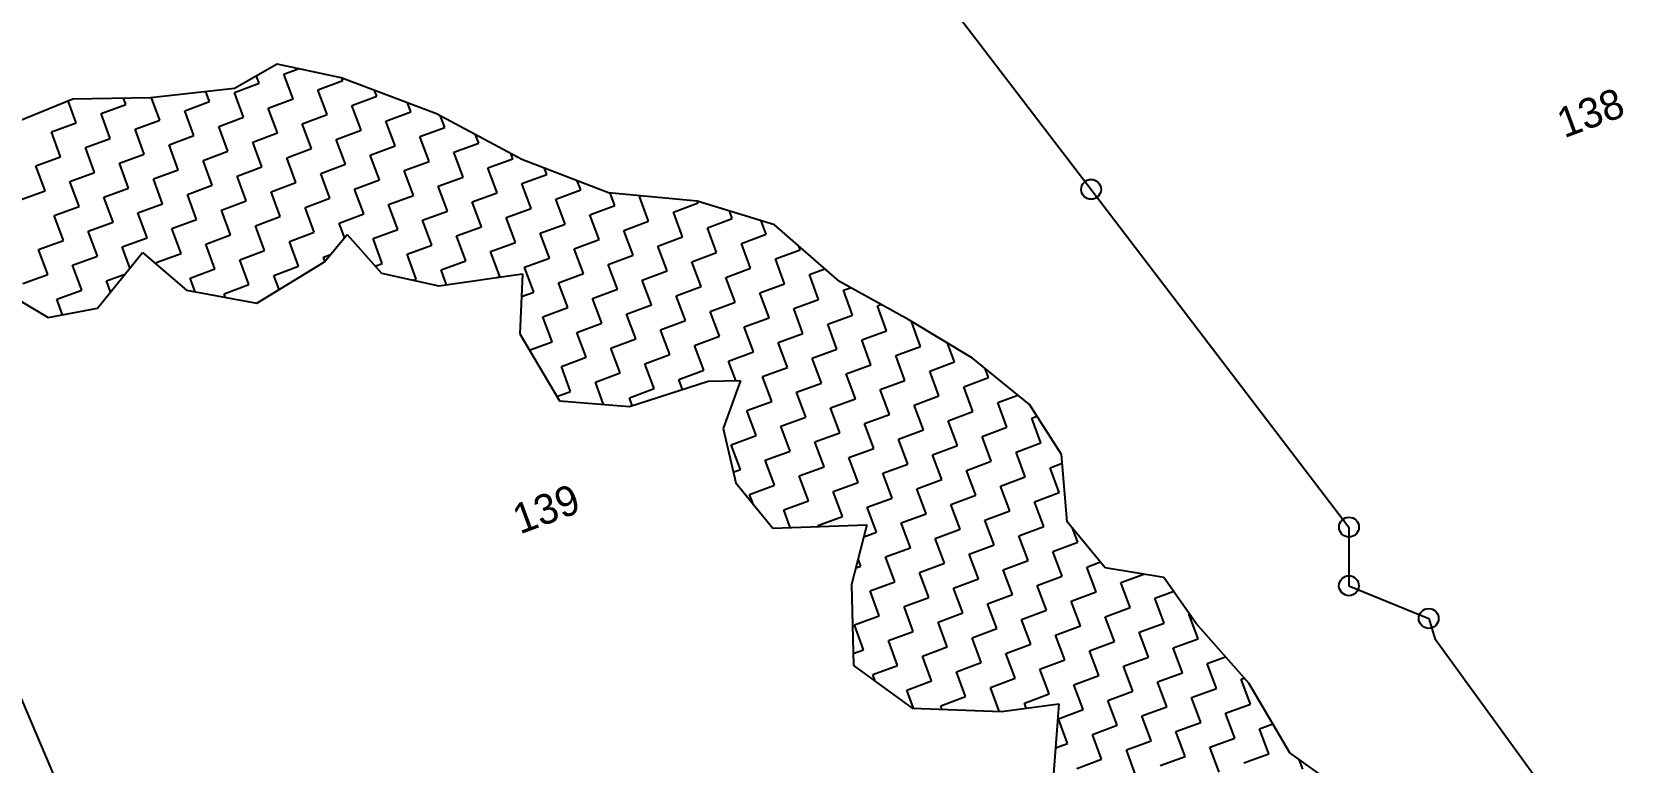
# Model space of a CAD drawing. Header units: metres. Extents: x 296202 to 299888, y 1973503 to 1977626.
# Drawn here: x 296771.7 to 297262.8, y 1977046.1 to 1977269.5 of the extents above; entities that cross this region are included whole.
import ezdxf

# ---------------------------------------------------------------- set-up
doc = ezdxf.new("R2010")
doc.units = ezdxf.units.M
for name, color, linetype in [('POLY_HATCH', 12, 'Continuous'), ('POLY_PARCEL', 6, 'Continuous'), ('TEXT_PARCEL', 7, 'Continuous')]:
    doc.layers.add(name, color=color, linetype=linetype)
doc.styles.add('TEXT_MAP', font='')
doc.styles.get('TEXT_MAP').set_extended_font_data('Kruti Dev 050')

msp = doc.modelspace()

# ---------------------------------------------------------------- linework, layer by layer
for centre in [(297095.72, 1977221.45), (297174.64, 1977118.17), (297174.62, 1977100.24), (297199.04, 1977090.24)]:
    msp.add_circle(centre, 3.04)
at = {"layer": 'POLY_HATCH'}
for p, q in [((296846.62, 1977259.7), (296833.64, 1977252.27)), ((296866.21, 1977255.59), (296846.62, 1977259.7)), ((296895.36, 1977244.55), (296866.21, 1977255.59)), ((296784.11, 1977249.08), (296762.35, 1977240.15)), ((296807.88, 1977249.43), (296784.11, 1977249.08)), ((296833.64, 1977252.27), (296807.88, 1977249.43)), ((296921.49, 1977230.63), (296895.36, 1977244.55)), ((296948.03, 1977220.36), (296921.49, 1977230.63)), ((296975.17, 1977217.89), (296948.03, 1977220.36)), ((296998.84, 1977210.64), (296975.17, 1977217.89)), ((297018.69, 1977193.23), (296998.84, 1977210.64)), ((296861.1, 1977199.33), (296868.03, 1977207.67)), ((296868.03, 1977207.67), (296878.58, 1977195.8)), ((296791.68, 1977185.17), (296805.4, 1977202.17)), ((296805.4, 1977202.17), (296818.9, 1977190.64)), ((296840.39, 1977186.67), (296861.1, 1977199.33)), ((296878.58, 1977195.8), (296896.17, 1977191.93)), ((296896.17, 1977191.93), (296921.75, 1977195.63)), ((296921.75, 1977195.63), (296920.86, 1977177.23)), ((296761.79, 1977191.03), (296776.58, 1977182.28)), ((296818.9, 1977190.64), (296840.39, 1977186.67)), ((297039.9, 1977181.58), (297018.69, 1977193.23)), ((296776.58, 1977182.28), (296791.68, 1977185.17)), ((297059.39, 1977169.87), (297039.9, 1977181.58)), ((296920.86, 1977177.23), (296933.06, 1977156.75)), ((297076.89, 1977155.67), (297059.39, 1977169.87)), ((296954.47, 1977155.06), (296978.54, 1977162.81)), ((296978.54, 1977162.81), (296988.47, 1977163.03)), ((296988.47, 1977163.03), (296983.12, 1977148.36)), ((296933.06, 1977156.75), (296954.47, 1977155.06)), ((297086.64, 1977140.35), (297076.89, 1977155.67)), ((296983.12, 1977148.36), (296986.98, 1977131.71)), ((297088.43, 1977119.76), (297086.64, 1977140.35)), ((296986.98, 1977131.71), (296998.28, 1977117.82)), ((296998.28, 1977117.82), (297027.14, 1977118.89)), ((297027.14, 1977118.89), (297022.36, 1977100.58)), ((297100.04, 1977105.71), (297088.43, 1977119.76)), ((297118.03, 1977102.76), (297100.04, 1977105.71)), ((297127.92, 1977088.66), (297118.03, 1977102.76)), ((297022.36, 1977100.58), (297023.05, 1977075.84)), ((297143.99, 1977070.44), (297127.92, 1977088.66)), ((297023.05, 1977075.84), (297040.95, 1977062.85)), ((297156.53, 1977049.17), (297143.99, 1977070.44)), ((297040.95, 1977062.85), (297068.28, 1977061.81)), ((297068.28, 1977061.81), (297085.9, 1977064.11)), ((297085.9, 1977064.11), (297084.06, 1977039.97)), ((297173.96, 1977036.7), (297156.53, 1977049.17))]:
    msp.add_line(p, q, dxfattribs=at)
at = {"layer": 'POLY_HATCH', "linetype": 'Continuous'}
for p, q in [((296848.72, 1977256.71), (296853.12, 1977258.34)), ((296833.54, 1977251.09), (296841.13, 1977253.9)), ((296841.13, 1977253.9), (296840.32, 1977256.09)), ((296851.53, 1977249.12), (296848.72, 1977256.71)), ((296859.12, 1977251.93), (296866.71, 1977254.74)), ((296866.71, 1977254.74), (296866.43, 1977255.51)), ((296785.17, 1977241.82), (296782.7, 1977248.5)), ((296800.36, 1977247.44), (296799.67, 1977249.31)), ((296810.76, 1977242.66), (296808.24, 1977249.47)), ((296825.94, 1977248.28), (296824.83, 1977251.3)), ((296836.35, 1977243.5), (296833.54, 1977251.09)), ((296843.94, 1977246.31), (296851.53, 1977249.12)), ((296861.93, 1977244.34), (296859.12, 1977251.93)), ((296869.52, 1977247.15), (296877.12, 1977249.96)), ((296877.12, 1977249.96), (296876.47, 1977251.71)), ((296792.77, 1977244.63), (296800.36, 1977247.44)), ((296795.58, 1977237.04), (296792.77, 1977244.63)), ((296818.35, 1977245.47), (296825.94, 1977248.28)), ((296821.16, 1977237.88), (296818.35, 1977245.47)), ((296828.75, 1977240.69), (296836.35, 1977243.5)), ((296846.75, 1977238.72), (296843.94, 1977246.31)), ((296854.34, 1977241.53), (296861.93, 1977244.34)), ((296872.33, 1977239.55), (296869.52, 1977247.15)), ((296879.93, 1977242.36), (296887.52, 1977245.18)), ((296887.52, 1977245.18), (296886.51, 1977247.9)), ((296897.92, 1977240.39), (296896.63, 1977243.87)), ((296777.58, 1977239.01), (296785.17, 1977241.82)), ((296780.39, 1977231.42), (296777.58, 1977239.01)), ((296803.17, 1977239.85), (296810.76, 1977242.66)), ((296805.98, 1977232.26), (296803.17, 1977239.85)), ((296831.56, 1977233.1), (296828.75, 1977240.69)), ((296839.16, 1977235.91), (296846.75, 1977238.72)), ((296857.15, 1977233.93), (296854.34, 1977241.53)), ((296864.74, 1977236.74), (296872.33, 1977239.55)), ((296882.74, 1977234.77), (296879.93, 1977242.36)), ((296890.33, 1977237.58), (296897.92, 1977240.39)), ((296787.98, 1977234.23), (296795.58, 1977237.04)), ((296790.79, 1977226.64), (296787.98, 1977234.23)), ((296813.57, 1977235.07), (296821.16, 1977237.88)), ((296816.38, 1977227.47), (296813.57, 1977235.07)), ((296841.97, 1977228.31), (296839.16, 1977235.91)), ((296849.56, 1977231.12), (296857.15, 1977233.93)), ((296867.55, 1977229.15), (296864.74, 1977236.74)), ((296875.14, 1977231.96), (296882.74, 1977234.77)), ((296893.14, 1977229.99), (296890.33, 1977237.58)), ((296900.73, 1977232.8), (296908.32, 1977235.61)), ((296908.32, 1977235.61), (296907.38, 1977238.15)), ((296772.8, 1977228.61), (296780.39, 1977231.42)), ((296798.39, 1977229.45), (296805.98, 1977232.26)), ((296801.2, 1977221.85), (296798.39, 1977229.45)), ((296823.97, 1977230.29), (296831.56, 1977233.1)), ((296826.78, 1977222.69), (296823.97, 1977230.29)), ((296852.37, 1977223.53), (296849.56, 1977231.12)), ((296859.96, 1977226.34), (296867.55, 1977229.15)), ((296877.95, 1977224.37), (296875.14, 1977231.96)), ((296885.55, 1977227.18), (296893.14, 1977229.99)), ((296903.54, 1977225.21), (296900.73, 1977232.8)), ((296911.13, 1977228.02), (296918.72, 1977230.83)), ((296918.72, 1977230.83), (296918.13, 1977232.42)), ((296775.61, 1977221.02), (296772.8, 1977228.61)), ((296783.2, 1977223.83), (296790.79, 1977226.64)), ((296786.01, 1977216.23), (296783.2, 1977223.83)), ((296808.79, 1977224.66), (296816.38, 1977227.47)), ((296811.6, 1977217.07), (296808.79, 1977224.66)), ((296834.37, 1977225.5), (296841.97, 1977228.31)), ((296837.18, 1977217.91), (296834.37, 1977225.5)), ((296862.77, 1977218.75), (296859.96, 1977226.34)), ((296870.36, 1977221.56), (296877.95, 1977224.37)), ((296888.36, 1977219.59), (296885.55, 1977227.18)), ((296895.95, 1977222.4), (296903.54, 1977225.21)), ((296913.94, 1977220.43), (296911.13, 1977228.02)), ((296921.53, 1977223.24), (296929.13, 1977226.05)), ((296929.13, 1977226.05), (296928.42, 1977227.95)), ((296939.53, 1977221.27), (296938.5, 1977224.05)), ((296768.02, 1977218.21), (296775.61, 1977221.02)), ((296793.6, 1977219.04), (296801.2, 1977221.85)), ((296796.41, 1977211.45), (296793.6, 1977219.04)), ((296819.19, 1977219.88), (296826.78, 1977222.69)), ((296822, 1977212.29), (296819.19, 1977219.88)), ((296844.78, 1977220.72), (296852.37, 1977223.53)), ((296847.59, 1977213.13), (296844.78, 1977220.72)), ((296873.17, 1977213.97), (296870.36, 1977221.56)), ((296880.76, 1977216.78), (296888.36, 1977219.59)), ((296898.76, 1977214.81), (296895.95, 1977222.4)), ((296906.35, 1977217.62), (296913.94, 1977220.43)), ((296924.34, 1977215.65), (296921.53, 1977223.24)), ((296931.94, 1977218.46), (296939.53, 1977221.27)), ((296949.93, 1977216.49), (296948.51, 1977220.32)), ((296957.52, 1977219.3), (296957.96, 1977219.46)), ((296960.33, 1977211.7), (296957.52, 1977219.3)), ((296778.42, 1977213.42), (296786.01, 1977216.23)), ((296804.01, 1977214.26), (296811.6, 1977217.07)), ((296806.82, 1977206.67), (296804.01, 1977214.26)), ((296829.59, 1977215.1), (296837.18, 1977217.91)), ((296832.4, 1977207.51), (296829.59, 1977215.1)), ((296855.18, 1977215.94), (296862.77, 1977218.75)), ((296857.99, 1977208.35), (296855.18, 1977215.94)), ((296865.58, 1977211.16), (296873.17, 1977213.97)), ((296883.57, 1977209.19), (296880.76, 1977216.78)), ((296891.17, 1977212), (296898.76, 1977214.81)), ((296909.16, 1977210.03), (296906.35, 1977217.62)), ((296916.75, 1977212.84), (296924.34, 1977215.65)), ((296934.75, 1977210.86), (296931.94, 1977218.46)), ((296942.34, 1977213.68), (296949.93, 1977216.49)), ((296967.92, 1977214.51), (296975.52, 1977217.32)), ((296970.73, 1977206.92), (296967.92, 1977214.51)), ((296975.52, 1977217.32), (296975.32, 1977217.84)), ((296985.92, 1977212.54), (296985.06, 1977214.86)), ((296781.23, 1977205.83), (296778.42, 1977213.42)), ((296788.82, 1977208.64), (296796.41, 1977211.45)), ((296814.41, 1977209.48), (296822, 1977212.29)), ((296817.22, 1977201.89), (296814.41, 1977209.48)), ((296839.99, 1977210.32), (296847.59, 1977213.13)), ((296842.81, 1977202.73), (296839.99, 1977210.32)), ((296867.23, 1977206.71), (296865.58, 1977211.16)), ((296875.98, 1977206.38), (296883.57, 1977209.19)), ((296893.98, 1977204.41), (296891.17, 1977212)), ((296901.57, 1977207.22), (296909.16, 1977210.03)), ((296919.56, 1977205.24), (296916.75, 1977212.84)), ((296927.15, 1977208.05), (296934.75, 1977210.86)), ((296945.15, 1977206.08), (296942.34, 1977213.68)), ((296952.74, 1977208.89), (296960.33, 1977211.7)), ((296978.33, 1977209.73), (296985.92, 1977212.54)), ((296981.14, 1977202.14), (296978.33, 1977209.73)), ((296996.32, 1977207.76), (296994.8, 1977211.87)), ((296773.64, 1977203.02), (296781.23, 1977205.83)), ((296791.63, 1977201.05), (296788.82, 1977208.64)), ((296799.23, 1977203.86), (296806.82, 1977206.67)), ((296824.81, 1977204.7), (296832.4, 1977207.51)), ((296827.62, 1977197.11), (296824.81, 1977204.7)), ((296850.4, 1977205.54), (296857.99, 1977208.35)), ((296853.21, 1977197.95), (296850.4, 1977205.54)), ((296878.79, 1977198.79), (296875.98, 1977206.38)), ((296886.38, 1977201.6), (296893.98, 1977204.41)), ((296904.38, 1977199.62), (296901.57, 1977207.22)), ((296911.97, 1977202.43), (296919.56, 1977205.24)), ((296929.96, 1977200.46), (296927.15, 1977208.05)), ((296937.56, 1977203.27), (296945.15, 1977206.08)), ((296955.55, 1977201.3), (296952.74, 1977208.89)), ((296963.14, 1977204.11), (296970.73, 1977206.92)), ((296965.95, 1977196.52), (296963.14, 1977204.11)), ((296988.73, 1977204.95), (296996.32, 1977207.76)), ((296991.54, 1977197.36), (296988.73, 1977204.95)), ((296776.45, 1977195.43), (296773.64, 1977203.02)), ((296784.04, 1977198.24), (296791.63, 1977201.05)), ((296801.59, 1977197.46), (296799.23, 1977203.86)), ((296809.63, 1977199.08), (296817.22, 1977201.89)), ((296835.21, 1977199.92), (296842.81, 1977202.73)), ((296838.02, 1977192.33), (296835.21, 1977199.92)), ((296860.8, 1977200.76), (296862.94, 1977201.55)), ((296861.26, 1977199.52), (296860.8, 1977200.76)), ((296889.2, 1977194), (296886.38, 1977201.6)), ((296896.79, 1977196.81), (296904.38, 1977199.62)), ((296914.78, 1977194.84), (296911.97, 1977202.43)), ((296922.37, 1977197.65), (296929.96, 1977200.46)), ((296940.37, 1977195.68), (296937.56, 1977203.27)), ((296947.96, 1977198.49), (296955.55, 1977201.3)), ((296973.54, 1977199.33), (296981.14, 1977202.14)), ((296976.35, 1977191.74), (296973.54, 1977199.33)), ((296999.13, 1977200.17), (297006.72, 1977202.98)), ((297001.94, 1977192.58), (296999.13, 1977200.17)), ((297006.72, 1977202.98), (297006.31, 1977204.08)), ((296768.86, 1977192.62), (296776.45, 1977195.43)), ((296786.85, 1977190.65), (296784.04, 1977198.24)), ((296794.44, 1977193.46), (296800.03, 1977195.53)), ((296809.91, 1977198.32), (296809.63, 1977199.08)), ((296820.03, 1977194.3), (296827.62, 1977197.11)), ((296821.57, 1977190.14), (296820.03, 1977194.3)), ((296845.62, 1977195.14), (296853.21, 1977197.95)), ((296847.21, 1977190.84), (296845.62, 1977195.14)), ((296876.63, 1977197.99), (296878.79, 1977198.79)), ((296898.47, 1977192.27), (296896.79, 1977196.81)), ((296913.82, 1977194.49), (296914.78, 1977194.84)), ((296925.18, 1977190.06), (296922.37, 1977197.65)), ((296932.77, 1977192.87), (296940.37, 1977195.68)), ((296950.77, 1977190.9), (296947.96, 1977198.49)), ((296958.36, 1977193.71), (296965.95, 1977196.52)), ((296983.95, 1977194.55), (296991.54, 1977197.36)), ((296986.76, 1977186.96), (296983.95, 1977194.55)), ((297009.53, 1977195.39), (297014.24, 1977197.13)), ((297012.34, 1977187.8), (297009.53, 1977195.39)), ((296779.26, 1977187.84), (296786.85, 1977190.65)), ((296795.68, 1977190.13), (296794.44, 1977193.46)), ((296830.43, 1977189.52), (296838.02, 1977192.33)), ((296830.83, 1977188.43), (296830.43, 1977189.52)), ((296888.29, 1977193.67), (296889.2, 1977194)), ((296921.41, 1977188.66), (296925.18, 1977190.06)), ((296935.59, 1977185.28), (296932.77, 1977192.87)), ((296943.18, 1977188.09), (296950.77, 1977190.9)), ((296961.17, 1977186.12), (296958.36, 1977193.71)), ((296968.76, 1977188.93), (296976.35, 1977191.74)), ((296994.35, 1977189.77), (297001.94, 1977192.58)), ((296997.16, 1977182.18), (296994.35, 1977189.77)), ((297019.93, 1977190.61), (297022.05, 1977191.39)), ((297022.74, 1977183.01), (297019.93, 1977190.61)), ((296781, 1977183.13), (296779.26, 1977187.84)), ((296927.99, 1977182.47), (296935.59, 1977185.28)), ((296945.99, 1977180.5), (296943.18, 1977188.09)), ((296953.58, 1977183.31), (296961.17, 1977186.12)), ((296971.57, 1977181.34), (296968.76, 1977188.93)), ((296979.17, 1977184.15), (296986.76, 1977186.96)), ((297004.75, 1977184.99), (297012.34, 1977187.8)), ((297007.56, 1977177.39), (297004.75, 1977184.99)), ((297030.34, 1977185.82), (297031.43, 1977186.23)), ((297033.15, 1977178.23), (297030.34, 1977185.82)), ((296930.8, 1977174.88), (296927.99, 1977182.47)), ((296938.4, 1977177.69), (296945.99, 1977180.5)), ((296956.39, 1977175.72), (296953.58, 1977183.31)), ((296963.98, 1977178.53), (296971.57, 1977181.34)), ((296981.98, 1977176.55), (296979.17, 1977184.15)), ((296989.57, 1977179.37), (296997.16, 1977182.18)), ((297015.15, 1977180.2), (297022.74, 1977183.01)), ((297017.96, 1977172.61), (297015.15, 1977180.2)), ((297040.74, 1977181.04), (297040.77, 1977181.06)), ((297043.55, 1977173.45), (297040.74, 1977181.04)), ((296923.81, 1977172.29), (296930.8, 1977174.88)), ((296941.21, 1977170.1), (296938.4, 1977177.69)), ((296948.8, 1977172.91), (296956.39, 1977175.72)), ((296966.79, 1977170.93), (296963.98, 1977178.53)), ((296974.38, 1977173.74), (296981.98, 1977176.55)), ((296992.38, 1977171.77), (296989.57, 1977179.37)), ((296999.97, 1977174.58), (297007.56, 1977177.39)), ((297025.56, 1977175.42), (297033.15, 1977178.23)), ((297028.37, 1977167.83), (297025.56, 1977175.42)), ((296933.61, 1977167.29), (296941.21, 1977170.1)), ((296951.61, 1977165.31), (296948.8, 1977172.91)), ((296959.2, 1977168.12), (296966.79, 1977170.93)), ((296977.19, 1977166.15), (296974.38, 1977173.74)), ((296984.79, 1977168.96), (296992.38, 1977171.77)), ((297002.78, 1977166.99), (296999.97, 1977174.58)), ((297010.37, 1977169.8), (297017.96, 1977172.61)), ((297013.18, 1977162.21), (297010.37, 1977169.8)), ((297035.96, 1977170.64), (297043.55, 1977173.45)), ((297038.77, 1977163.05), (297035.96, 1977170.64)), ((297053.95, 1977168.67), (297051.83, 1977174.41)), ((296936.42, 1977159.69), (296933.61, 1977167.29)), ((296944.02, 1977162.5), (296951.61, 1977165.31)), ((296962.01, 1977160.53), (296959.2, 1977168.12)), ((296969.6, 1977163.34), (296977.19, 1977166.15)), ((296986.99, 1977163), (296984.79, 1977168.96)), ((296995.19, 1977164.18), (297002.78, 1977166.99)), ((297020.77, 1977165.02), (297028.37, 1977167.83)), ((297023.58, 1977157.43), (297020.77, 1977165.02)), ((297046.36, 1977165.86), (297053.95, 1977168.67)), ((297049.17, 1977158.27), (297046.36, 1977165.86)), ((297064.35, 1977163.89), (297063.32, 1977166.68)), ((296946.54, 1977155.68), (296944.02, 1977162.5)), ((296954.42, 1977157.72), (296962.01, 1977160.53)), ((296970.73, 1977160.3), (296969.6, 1977163.34)), ((296998, 1977156.59), (296995.19, 1977164.18)), ((297005.59, 1977159.4), (297013.18, 1977162.21)), ((297031.18, 1977160.24), (297038.77, 1977163.05)), ((297033.99, 1977152.65), (297031.18, 1977160.24)), ((297056.76, 1977161.08), (297064.35, 1977163.89)), ((297059.57, 1977153.49), (297056.76, 1977161.08)), ((296932.23, 1977158.14), (296936.42, 1977159.69)), ((296955.3, 1977155.33), (296954.42, 1977157.72)), ((296990.41, 1977153.78), (296998, 1977156.59)), ((297008.4, 1977151.81), (297005.59, 1977159.4)), ((297015.99, 1977154.62), (297023.58, 1977157.43)), ((297041.58, 1977155.46), (297049.17, 1977158.27)), ((297044.39, 1977147.87), (297041.58, 1977155.46)), ((297067.16, 1977156.3), (297073.31, 1977158.57)), ((297069.97, 1977148.7), (297067.16, 1977156.3)), ((296993.22, 1977146.19), (296990.41, 1977153.78)), ((297000.81, 1977149), (297008.4, 1977151.81)), ((297018.8, 1977147.03), (297015.99, 1977154.62)), ((297026.39, 1977149.84), (297033.99, 1977152.65)), ((297051.98, 1977150.68), (297059.57, 1977153.49)), ((297054.79, 1977143.08), (297051.98, 1977150.68)), ((297077.57, 1977151.51), (297079.16, 1977152.1)), ((297080.38, 1977143.92), (297077.57, 1977151.51)), ((296985.62, 1977143.38), (296993.22, 1977146.19)), ((297003.62, 1977141.41), (297000.81, 1977149)), ((297011.21, 1977144.22), (297018.8, 1977147.03)), ((297029.2, 1977142.24), (297026.39, 1977149.84)), ((297036.8, 1977145.05), (297044.39, 1977147.87)), ((297062.38, 1977145.89), (297069.97, 1977148.7)), ((297065.19, 1977138.3), (297062.38, 1977145.89)), ((296988.43, 1977135.79), (296985.62, 1977143.38)), ((296996.03, 1977138.6), (297003.62, 1977141.41)), ((297014.02, 1977136.62), (297011.21, 1977144.22)), ((297021.61, 1977139.43), (297029.2, 1977142.24)), ((297039.61, 1977137.46), (297036.8, 1977145.05)), ((297047.2, 1977140.27), (297054.79, 1977143.08)), ((297050.01, 1977132.68), (297047.2, 1977140.27)), ((297072.78, 1977141.11), (297080.38, 1977143.92)), ((297075.59, 1977133.52), (297072.78, 1977141.11)), ((296986.22, 1977134.97), (296988.43, 1977135.79)), ((296998.84, 1977131), (296996.03, 1977138.6)), ((297006.43, 1977133.81), (297014.02, 1977136.62)), ((297024.42, 1977131.84), (297021.61, 1977139.43)), ((297032.01, 1977134.65), (297039.61, 1977137.46)), ((297057.6, 1977135.49), (297065.19, 1977138.3)), ((297060.41, 1977127.9), (297057.6, 1977135.49)), ((297083.19, 1977136.33), (297086.87, 1977137.69)), ((297086, 1977128.74), (297083.19, 1977136.33)), ((296991.24, 1977128.19), (296998.84, 1977131)), ((297009.24, 1977126.22), (297006.43, 1977133.81)), ((297016.83, 1977129.03), (297024.42, 1977131.84)), ((297034.82, 1977127.06), (297032.01, 1977134.65)), ((297042.42, 1977129.87), (297050.01, 1977132.68)), ((297068, 1977130.71), (297075.59, 1977133.52)), ((297070.81, 1977123.12), (297068, 1977130.71)), ((296992.42, 1977125.02), (296991.24, 1977128.19)), ((297001.65, 1977123.41), (297009.24, 1977126.22)), ((297019.64, 1977121.44), (297016.83, 1977129.03)), ((297027.23, 1977124.25), (297034.82, 1977127.06)), ((297045.23, 1977122.28), (297042.42, 1977129.87)), ((297052.82, 1977125.09), (297060.41, 1977127.9)), ((297078.4, 1977125.93), (297086, 1977128.74)), ((297081.21, 1977118.34), (297078.4, 1977125.93)), ((297003.64, 1977118.02), (297001.65, 1977123.41)), ((297012.05, 1977118.63), (297019.64, 1977121.44)), ((297030.04, 1977116.66), (297027.23, 1977124.25)), ((297037.64, 1977119.47), (297045.23, 1977122.28)), ((297055.63, 1977117.5), (297052.82, 1977125.09)), ((297063.22, 1977120.31), (297070.81, 1977123.12)), ((297012.16, 1977118.33), (297012.05, 1977118.63)), ((297026.18, 1977115.23), (297030.04, 1977116.66)), ((297040.45, 1977111.88), (297037.64, 1977119.47)), ((297048.04, 1977114.69), (297055.63, 1977117.5)), ((297066.03, 1977112.72), (297063.22, 1977120.31)), ((297073.62, 1977115.53), (297081.21, 1977118.34)), ((297091.62, 1977113.55), (297090.04, 1977117.81)), ((297032.85, 1977109.07), (297040.45, 1977111.88)), ((297050.85, 1977107.1), (297048.04, 1977114.69)), ((297058.44, 1977109.91), (297066.03, 1977112.72)), ((297076.43, 1977107.93), (297073.62, 1977115.53)), ((297084.03, 1977110.74), (297091.62, 1977113.55)), ((297023.69, 1977105.68), (297025.26, 1977106.26)), ((297025.26, 1977106.26), (297024.43, 1977108.5)), ((297035.66, 1977101.47), (297032.85, 1977109.07)), ((297043.26, 1977104.29), (297050.85, 1977107.1)), ((297061.25, 1977102.31), (297058.44, 1977109.91)), ((297068.84, 1977105.12), (297076.43, 1977107.93)), ((297086.84, 1977103.15), (297084.03, 1977110.74)), ((297094.43, 1977105.96), (297098.57, 1977107.5)), ((297097.24, 1977098.37), (297094.43, 1977105.96)), ((297028.07, 1977098.66), (297035.66, 1977101.47)), ((297046.07, 1977096.69), (297043.26, 1977104.29)), ((297053.66, 1977099.5), (297061.25, 1977102.31)), ((297071.65, 1977097.53), (297068.84, 1977105.12)), ((297079.24, 1977100.34), (297086.84, 1977103.15)), ((297104.83, 1977101.18), (297111.84, 1977103.78)), ((297107.64, 1977093.59), (297104.83, 1977101.18)), ((297030.88, 1977091.07), (297028.07, 1977098.66)), ((297038.47, 1977093.88), (297046.07, 1977096.69)), ((297056.47, 1977091.91), (297053.66, 1977099.5)), ((297064.06, 1977094.72), (297071.65, 1977097.53)), ((297082.05, 1977092.75), (297079.24, 1977100.34)), ((297089.65, 1977095.56), (297097.24, 1977098.37)), ((297115.23, 1977096.4), (297121, 1977098.53)), ((297118.04, 1977088.81), (297115.23, 1977096.4)), ((297041.28, 1977086.29), (297038.47, 1977093.88)), ((297048.88, 1977089.1), (297056.47, 1977091.91)), ((297066.87, 1977087.13), (297064.06, 1977094.72)), ((297074.46, 1977089.94), (297082.05, 1977092.75)), ((297092.46, 1977087.97), (297089.65, 1977095.56)), ((297100.05, 1977090.78), (297107.64, 1977093.59)), ((297125.63, 1977091.62), (297125.8, 1977091.68)), ((297128.44, 1977084.03), (297125.63, 1977091.62)), ((297023.29, 1977088.26), (297030.88, 1977091.07)), ((297026.1, 1977080.67), (297023.29, 1977088.26)), ((297033.69, 1977083.48), (297041.28, 1977086.29)), ((297051.69, 1977081.51), (297048.88, 1977089.1)), ((297059.28, 1977084.32), (297066.87, 1977087.13)), ((297077.27, 1977082.35), (297074.46, 1977089.94)), ((297084.86, 1977085.16), (297092.46, 1977087.97)), ((297102.86, 1977083.19), (297100.05, 1977090.78)), ((297110.45, 1977086), (297118.04, 1977088.81)), ((297036.5, 1977075.89), (297033.69, 1977083.48)), ((297044.09, 1977078.7), (297051.69, 1977081.51)), ((297062.09, 1977076.73), (297059.28, 1977084.32)), ((297069.68, 1977079.54), (297077.27, 1977082.35)), ((297087.67, 1977077.57), (297084.86, 1977085.16)), ((297095.27, 1977080.38), (297102.86, 1977083.19)), ((297113.26, 1977078.41), (297110.45, 1977086)), ((297120.85, 1977081.22), (297128.44, 1977084.03)), ((297022.95, 1977079.51), (297026.1, 1977080.67)), ((297046.9, 1977071.11), (297044.09, 1977078.7)), ((297054.5, 1977073.92), (297062.09, 1977076.73)), ((297072.49, 1977071.95), (297069.68, 1977079.54)), ((297080.08, 1977074.76), (297087.67, 1977077.57)), ((297098.08, 1977072.79), (297095.27, 1977080.38)), ((297105.67, 1977075.6), (297113.26, 1977078.41)), ((297123.66, 1977073.62), (297120.85, 1977081.22)), ((297131.25, 1977076.43), (297136.87, 1977078.51)), ((297134.06, 1977068.84), (297131.25, 1977076.43)), ((297028.91, 1977073.08), (297036.5, 1977075.89)), ((297029.66, 1977071.04), (297028.91, 1977073.08)), ((297057.31, 1977066.33), (297054.5, 1977073.92)), ((297064.9, 1977069.14), (297072.49, 1977071.95)), ((297082.89, 1977067.16), (297080.08, 1977074.76)), ((297090.48, 1977069.98), (297098.08, 1977072.79)), ((297108.48, 1977068), (297105.67, 1977075.6)), ((297116.07, 1977070.81), (297123.66, 1977073.62)), ((297141.66, 1977071.65), (297142.61, 1977072.01)), ((297144.47, 1977064.06), (297141.66, 1977071.65)), ((297039.31, 1977068.3), (297046.9, 1977071.11)), ((297041.33, 1977062.84), (297039.31, 1977068.3)), ((297067.6, 1977061.84), (297064.9, 1977069.14)), ((297075.3, 1977064.35), (297082.89, 1977067.16)), ((297093.29, 1977062.38), (297090.48, 1977069.98)), ((297100.89, 1977065.19), (297108.48, 1977068)), ((297118.88, 1977063.22), (297116.07, 1977070.81)), ((297126.47, 1977066.03), (297134.06, 1977068.84)), ((297049.72, 1977063.52), (297057.31, 1977066.33)), ((297050.09, 1977062.5), (297049.72, 1977063.52)), ((297075.88, 1977062.8), (297075.3, 1977064.35)), ((297085.7, 1977059.57), (297093.29, 1977062.38)), ((297103.7, 1977057.6), (297100.89, 1977065.19)), ((297111.29, 1977060.41), (297118.88, 1977063.22)), ((297129.28, 1977058.44), (297126.47, 1977066.03)), ((297136.87, 1977061.25), (297144.47, 1977064.06)), ((297088.51, 1977051.98), (297085.7, 1977059.57)), ((297096.11, 1977054.79), (297103.7, 1977057.6)), ((297114.1, 1977052.82), (297111.29, 1977060.41)), ((297121.69, 1977055.63), (297129.28, 1977058.44)), ((297139.68, 1977053.66), (297136.87, 1977061.25)), ((297147.28, 1977056.47), (297151.34, 1977057.97)), ((297084.87, 1977050.63), (297088.51, 1977051.98)), ((297098.92, 1977047.2), (297096.11, 1977054.79)), ((297106.51, 1977050.01), (297114.1, 1977052.82)), ((297124.5, 1977048.04), (297121.69, 1977055.63)), ((297132.09, 1977050.85), (297139.68, 1977053.66)), ((297150.09, 1977048.88), (297147.28, 1977056.47)), ((297091.32, 1977044.39), (297098.92, 1977047.2)), ((297109.32, 1977042.42), (297106.51, 1977050.01)), ((297116.91, 1977045.23), (297124.5, 1977048.04)), ((297134.9, 1977043.26), (297132.09, 1977050.85)), ((297142.5, 1977046.07), (297150.09, 1977048.88)), ((297160.49, 1977044.1), (297159.36, 1977047.14))]:
    msp.add_line(p, q, dxfattribs=at)
at = {"layer": 'POLY_PARCEL'}
for p, q in [((296984.65, 1977366.6), (297095.72, 1977221.45)), ((297095.72, 1977221.45), (297174.64, 1977118.17)), ((297174.64, 1977118.17), (297174.62, 1977100.24)), ((297174.62, 1977100.24), (297199.04, 1977090.24)), ((297199.04, 1977090.24), (297200.94, 1977084.11)), ((297200.94, 1977084.11), (297262.75, 1976999.07)), ((296830.86, 1976919.06), (296765.74, 1977071.99))]:
    msp.add_line(p, q, dxfattribs=at)

# ---------------------------------------------------------------- texts
at = {"layer": 'TEXT_PARCEL', "style": 'TEXT_MAP'}
for s, p in [('138', (297240.52, 1977237.05)), ('139', (296920.92, 1977115.9))]:
    msp.add_text(s, height=9.179, rotation=20.3129, dxfattribs=at).set_placement(p)

doc.saveas('drawing.dxf')
